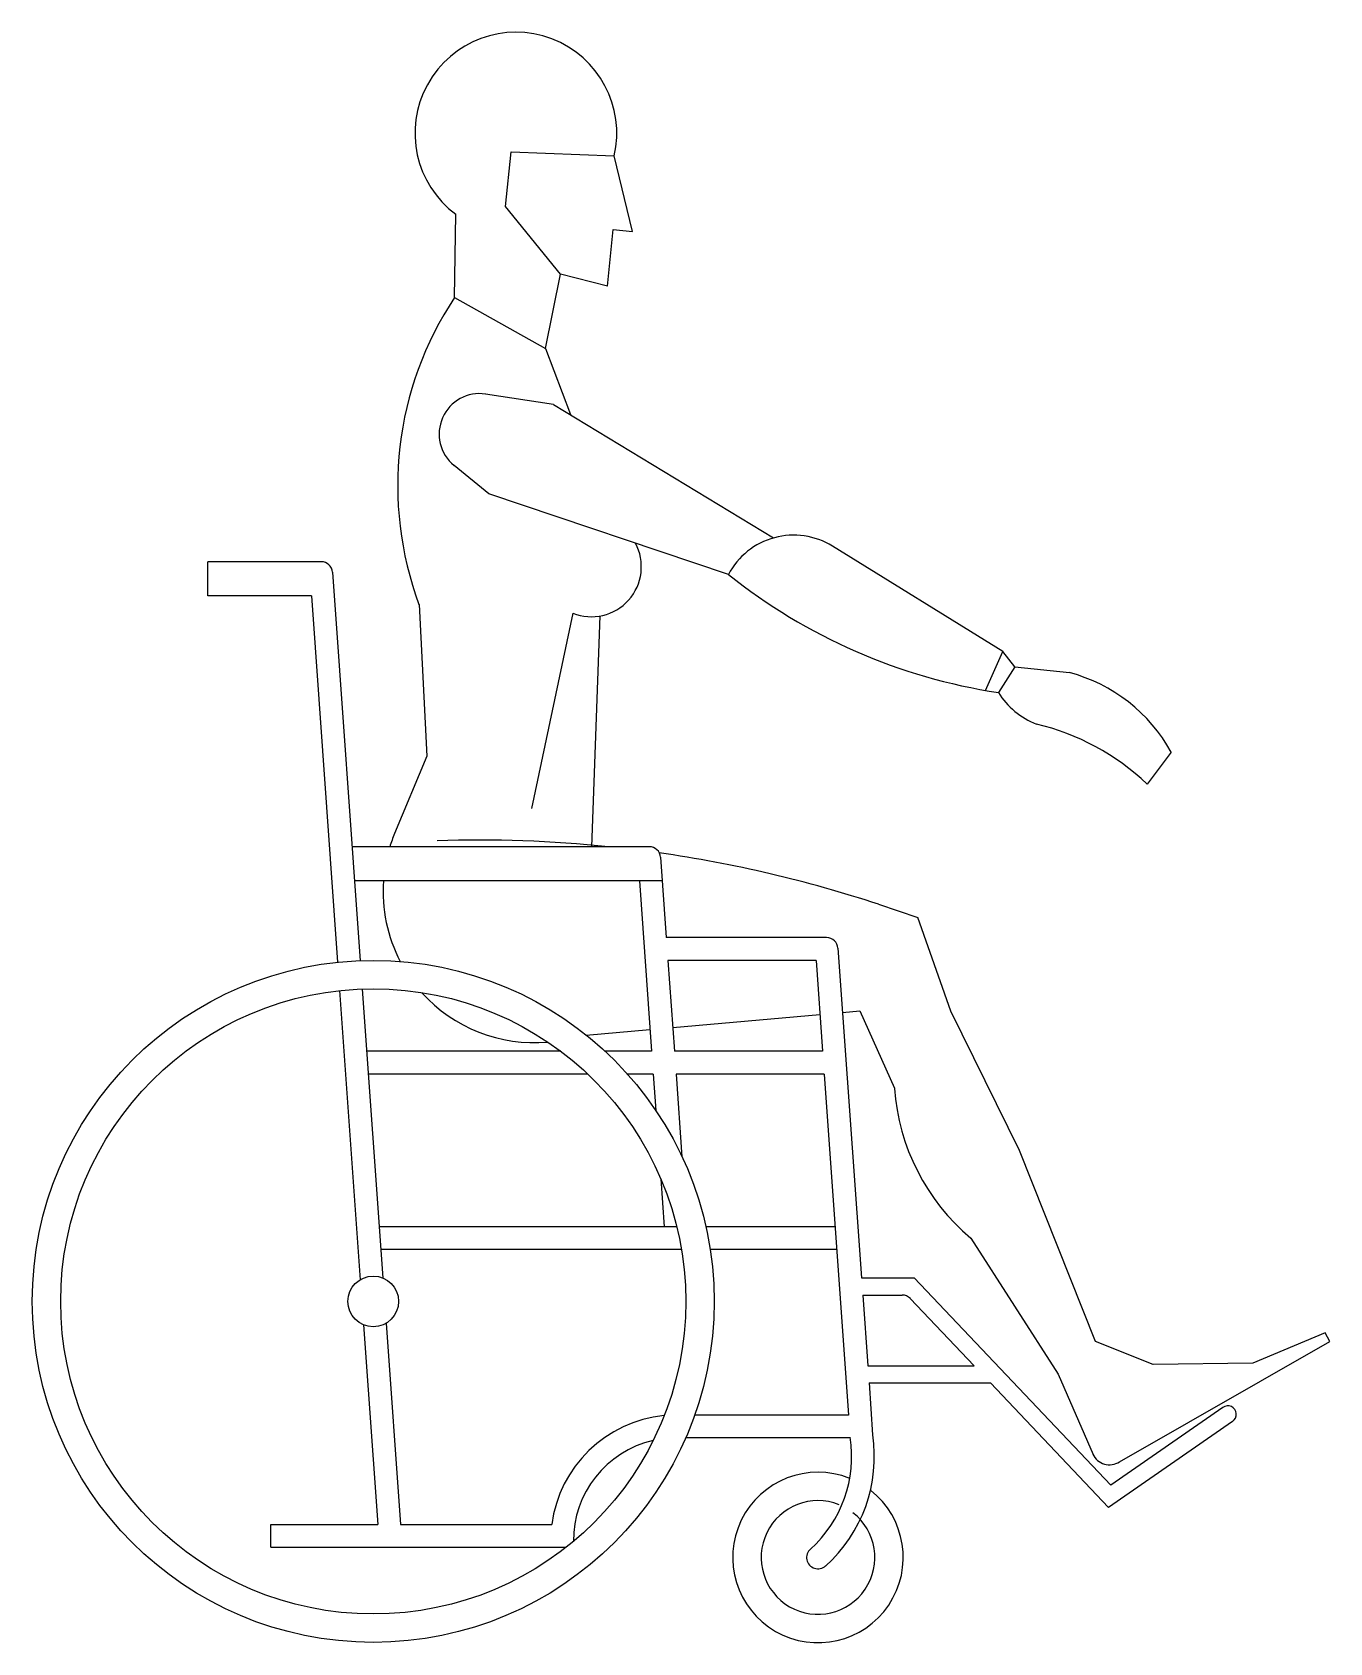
# Model space of a CAD drawing. Extents: x 427.95 to 429.09, y -35.95 to -34.53.
import ezdxf

# ---------------------------------------------------------------- set-up
doc = ezdxf.new("R2010")
doc.units = 0
doc.header["$LTSCALE"] = 0.25
doc.layers.get('0').update_dxf_attribs({"linetype": 'CONTINUOUS'})

msp = doc.modelspace()

# ---------------------------------------------------------------- linework, layer by layer
for p, q in [((428.4782, -34.7092), (428.462, -34.6428)), ((428.3216, -34.7673), (428.3227, -34.6941)), ((428.456, -34.7573), (428.4612, -34.7074)), ((428.4612, -34.7074), (428.4782, -34.7092)), ((428.4612, -34.7074), (428.4782, -34.7092)), ((428.4017, -34.8121), (428.4147, -34.7468)), ((428.3216, -34.7673), (428.4017, -34.8121)), ((428.4017, -34.8121), (428.4235, -34.8704)), ((428.4086, -34.8614), (428.3489, -34.8523)), ((428.4086, -34.8614), (428.6023, -34.9788)), ((428.3518, -34.9402), (428.3211, -34.9151)), ((428.5625, -35.011), (428.3518, -34.9402)), ((428.2042, -34.9998), (428.1044, -34.9998)), ((428.1044, -35.0298), (428.1044, -34.9998)), ((428.2142, -35.0091), (428.2386, -35.3508)), ((428.1956, -35.0298), (428.1044, -35.0298)), ((428.1956, -35.0298), (428.2186, -35.3522)), ((428.2903, -35.0374), (428.2971, -35.1708)), ((428.4256, -35.045), (428.3892, -35.2169)), ((428.4495, -35.0475), (428.4419, -35.2505)), ((428.7887, -35.113), (428.8038, -35.0789)), ((428.8145, -35.0922), (428.8, -35.1149)), ((428.8145, -35.0922), (428.8625, -35.0972)), ((428.2971, -35.1708), (428.2688, -35.2388)), ((428.952, -35.1673), (428.9309, -35.1954)), ((428.4928, -35.2505), (428.2314, -35.2505)), ((428.5028, -35.2598), (428.5078, -35.3305)), ((428.5042, -35.2805), (428.2336, -35.2805)), ((428.4842, -35.2805), (428.4949, -35.4305)), ((428.6946, -35.3012), (428.729, -35.3127)), ((428.7583, -35.3953), (428.729, -35.3127)), ((428.6489, -35.3305), (428.5078, -35.3305)), ((428.6396, -35.3505), (428.5092, -35.3505)), ((428.5092, -35.3505), (428.515, -35.4305)), ((428.6396, -35.3505), (428.6453, -35.4305)), ((428.6589, -35.3398), (428.6796, -35.6299)), ((428.2204, -35.3771), (428.2386, -35.6314)), ((428.2404, -35.3757), (428.2585, -35.6299)), ((428.5135, -35.4095), (428.643, -35.3981)), ((428.6629, -35.3963), (428.6782, -35.395)), ((428.6782, -35.395), (428.7086, -35.463)), ((428.4373, -35.4162), (428.4935, -35.4113)), ((428.415, -35.4305), (428.2443, -35.4305)), ((428.4949, -35.4305), (428.4539, -35.4305)), ((428.6453, -35.4305), (428.515, -35.4305)), ((428.4387, -35.4505), (428.2457, -35.4505)), ((428.4963, -35.4505), (428.4736, -35.4505)), ((428.4963, -35.4505), (428.4986, -35.4827)), ((428.6467, -35.4505), (428.5164, -35.4505)), ((428.5164, -35.4505), (428.5216, -35.5232)), ((428.6467, -35.4505), (428.6681, -35.7505)), ((428.5029, -35.5427), (428.5059, -35.585)), ((428.517, -35.585), (428.2553, -35.585)), ((428.6563, -35.585), (428.5427, -35.585)), ((428.5212, -35.605), (428.2567, -35.605)), ((428.6578, -35.605), (428.5465, -35.605)), ((428.6796, -35.6299), (428.726, -35.6299)), ((428.899, -35.8121), (428.726, -35.6299)), ((428.6807, -35.6449), (428.7153, -35.6449)), ((428.6807, -35.6449), (428.6851, -35.7073)), ((428.7788, -35.7073), (428.7225, -35.648)), ((428.2414, -35.6711), (428.254, -35.8468)), ((428.2614, -35.6697), (428.274, -35.8468)), ((428.9067, -35.7916), (429.0916, -35.6857)), ((428.6851, -35.7073), (428.7788, -35.7073)), ((428.6862, -35.7223), (428.7931, -35.7223)), ((428.6862, -35.7223), (428.6894, -35.7679)), ((428.8969, -35.8318), (428.7931, -35.7223)), ((428.9975, -35.7438), (428.899, -35.8121)), ((428.6681, -35.7505), (428.5328, -35.7505)), ((429.0061, -35.7561), (428.8969, -35.8318)), ((428.6696, -35.7705), (428.5249, -35.7705)), ((428.1598, -35.8468), (428.254, -35.8468)), ((428.1598, -35.8668), (428.1598, -35.8468)), ((428.274, -35.8468), (428.4071, -35.8468)), ((428.1598, -35.8668), (428.4198, -35.8668))]:
    msp.add_line(p, q)
for points in [[(428.456, -34.7573), (428.4147, -34.7468), (428.3664, -34.6872), (428.3715, -34.6393), (428.462, -34.6428)], [(428.456, -34.7573), (428.4147, -34.7468), (428.3664, -34.6872), (428.3715, -34.6393), (428.462, -34.6428)], [(428.456, -34.7573), (428.4147, -34.7468), (428.3664, -34.6872), (428.3715, -34.6393), (428.462, -34.6428)], [(428.8145, -35.0922), (428.8038, -35.0789), (428.6541, -34.9861)], [(429.0916, -35.6857), (429.0874, -35.6783), (429.0239, -35.7048), (428.9362, -35.706), (428.8854, -35.6859), (428.8187, -35.5179), (428.7583, -35.3953)], [(428.7757, -35.5948), (428.8527, -35.7145), (428.8834, -35.7853), (428.8834, -35.7853)]]:
    msp.add_lwpolyline(points)
for radius in [0.3, 0.275, 0.0223]:
    msp.add_circle((428.25, -35.6505), radius)
for centre, radius, start, end in [((428.3755, -34.6228), 0.0888, 346.978, 233.4549), ((428.5707, -34.9331), 0.2992, 146.3673, 200.3997), ((428.3436, -34.8875), 0.0356, 81.398, 230.7909), ((428.6199, -35.0413), 0.0649, 58.2055, 152.1631), ((428.442, -35.0043), 0.0439, 248.0192, 28.3258), ((428.2042, -35.0098), 0.01, 4.0856, 90), ((428.8749, -34.6203), 0.5002, 231.3538, 261.3905), ((428.8255, -35.2368), 0.1443, 28.7606, 75.1578), ((428.8584, -35.0786), 0.0687, 211.8395, 248.7094), ((428.7839, -35.3506), 0.2138, 46.5661, 76.6028), ((428.3916, -35.2899), 0.133, 157.4101, 162.7934), ((428.3429, -36.3685), 1.1238, 84.1658, 91.8709), ((428.4928, -35.2605), 0.01, 4.0856, 90), ((428.3429, -36.3685), 1.1238, 71.7646, 81.8778), ((428.3916, -35.2899), 0.133, 175.9736, 207.5996), ((428.6489, -35.3405), 0.01, 4.0856, 90), ((428.3916, -35.2899), 0.133, 222.024, 275.0988), ((428.898, -35.4496), 0.1899, 184.0699, 229.9016), ((428.7153, -35.6549), 0.01, 43.5001, 90), ((429.0018, -35.7499), 0.0075, 304.743, 124.743), ((428.5168, -35.8612), 0.1107, 95.6599, 172.5165), ((428.5168, -35.8612), 0.0907, 103.1325, 180.2854), ((428.5616, -35.7871), 0.1093, 311.9003, 8.9516), ((428.5616, -35.7871), 0.1293, 311.9003, 8.5591), ((428.8976, -35.7786), 0.0157, 203.4631, 304.4329), ((428.6413, -35.8758), 0.075, 68.1451, 52.0104), ((428.6413, -35.8758), 0.05, 68.1451, 52.0104), ((428.6413, -35.8758), 0.01, 131.9003, 311.9003)]:
    msp.add_arc(centre, radius, start, end)

doc.saveas('drawing.dxf')
